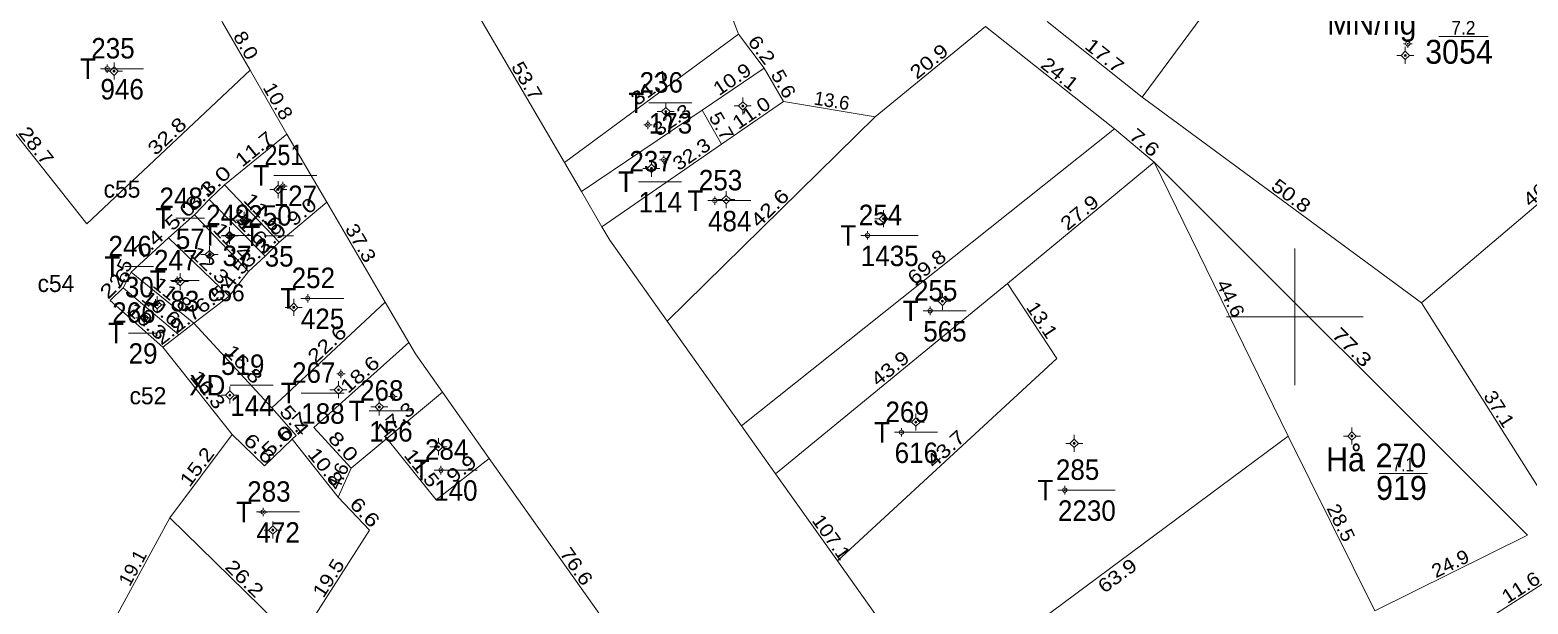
# Model space of a CAD drawing. Header units: metres. Extents: x 399620 to 400794, y 48506 to 49842.
# Drawn here: x 400214.7 to 400434.2, y 49357.9 to 49442 of the extents above; entities that cross this region are included whole.
import ezdxf
from ezdxf.enums import TextEntityAlignment as Align

# ---------------------------------------------------------------- set-up
doc = ezdxf.new("R2010")
doc.units = ezdxf.units.M
doc.header["$LTSCALE"] = 0.8
for name, color, linetype, lineweight in [('11', 7, 'Continuous', 13), ('15', 7, 'Continuous', 13), ('22', 7, 'Continuous', 13), ('51', 7, 'Continuous', 13), ('63', 7, 'Continuous', 13)]:
    doc.layers.add(name, color=color, linetype=linetype, lineweight=lineweight)
doc.layers.add('50', color=7, linetype='Continuous')

msp = doc.modelspace()

# ---------------------------------------------------------------- hatches: boundary and pattern name
at = {"layer": '11'}
for points in [[(400416.3206, 49438.3146, 1), (400416.0206, 49438.3146, 1)], [(400227.1271, 49436.0119, 1), (400226.8271, 49436.0119, 1)], [(400307.972, 49430.0721, 1), (400307.672, 49430.0721, 1)], [(400319.2486, 49430.8981, 1), (400318.9486, 49430.8981, 1)], [(400305.8702, 49421.7626, 1), (400305.5702, 49421.7626, 1)], [(400251.1823, 49418.6618, 1), (400250.8823, 49418.6618, 1)], [(400316.8215, 49417.1805, 1), (400316.5215, 49417.1805, 1)], [(400246.2045, 49414.1483, 1), (400245.9045, 49414.1483, 1)], [(400339.8739, 49414.3856, 1), (400339.5739, 49414.3856, 1)], [(400244.057, 49411.9024, 1), (400243.757, 49411.9024, 1)], [(400241.1062, 49409.1174, 1), (400240.8062, 49409.1174, 1)], [(400236.8006, 49405.1737, 1), (400236.5006, 49405.1737, 1)], [(400233.4502, 49401.7834, 1), (400233.1502, 49401.7834, 1)], [(400253.4497, 49401.4004, 1), (400253.1497, 49401.4004, 1)], [(400348.496, 49402.2971, 1), (400348.196, 49402.2971, 1)], [(400231.5568, 49399.8407, 1), (400231.2568, 49399.8407, 1)], [(400244.1069, 49388.5425, 1), (400243.8069, 49388.5425, 1)], [(400260.0029, 49389.3241, 1), (400259.7029, 49389.3241, 1)], [(400265.9908, 49386.8017, 1), (400265.6908, 49386.8017, 1)], [(400344.6122, 49384.5921, 1), (400344.3122, 49384.5921, 1)], [(400367.8107, 49381.4731, 1), (400367.5107, 49381.4731, 1)], [(400408.5015, 49382.5466, 1), (400408.2015, 49382.5466, 1)], [(400274.6689, 49380.9696, 1), (400274.3689, 49380.9696, 1)], [(400250.3913, 49368.7742, 1), (400250.0913, 49368.7742, 1)]]:
    msp.add_hatch(color=256, dxfattribs=at).paths.add_polyline_path(points)
at = {"layer": '51'}
for points in [[(400416.6136, 49440.0204, 1), (400416.4636, 49440.0204, 1)], [(400226.0603, 49436.3649, 1), (400225.9103, 49436.3649, 1)], [(400305.2776, 49428.1347, 1), (400305.1276, 49428.1347, 1)], [(400307.6038, 49423.0253, 1), (400307.4538, 49423.0253, 1)], [(400251.7808, 49419.165, 1), (400251.6308, 49419.165, 1)], [(400315.0796, 49417.0373, 1), (400314.9296, 49417.0373, 1)], [(400246.128, 49414.1347, 1), (400245.978, 49414.1347, 1)], [(400243.9593, 49411.9396, 1), (400243.8093, 49411.9396, 1)], [(400337.4622, 49411.9455, 1), (400337.3122, 49411.9455, 1)], [(400241.1072, 49409.0053, 1), (400240.9572, 49409.0053, 1)], [(400236.3016, 49405.3195, 1), (400236.1516, 49405.3195, 1)], [(400233.1463, 49401.9604, 1), (400232.9963, 49401.9604, 1)], [(400255.4246, 49402.7194, 1), (400255.2746, 49402.7194, 1)], [(400231.4241, 49399.9047, 1), (400231.2741, 49399.9047, 1)], [(400346.6184, 49400.8945, 1), (400346.4684, 49400.8945, 1)], [(400260.2955, 49391.6564, 1), (400260.1455, 49391.6564, 1)], [(400267.8936, 49388.3251, 1), (400267.7436, 49388.3251, 1)], [(400342.4241, 49383.0903, 1), (400342.2741, 49383.0903, 1)], [(400274.9578, 49377.5551, 1), (400274.8078, 49377.5551, 1)], [(400366.3553, 49374.6157, 1), (400366.2053, 49374.6157, 1)], [(400248.9112, 49371.415, 1), (400248.7612, 49371.415, 1)]]:
    msp.add_hatch(color=256, dxfattribs=at).paths.add_polyline_path(points)

# ---------------------------------------------------------------- linework, layer by layer
at = {"layer": '11'}
for p, q in [((400416.17, 49439.56), (400416.17, 49438.94)), ((400226.98, 49437.26), (400226.98, 49436.64)), ((400415.55, 49438.31), (400414.92, 49438.31)), ((400416.17, 49437.69), (400416.17, 49437.06)), ((400417.42, 49438.31), (400416.8, 49438.31)), ((400226.35, 49436.01), (400225.73, 49436.01)), ((400226.98, 49435.39), (400226.98, 49434.76)), ((400228.23, 49436.01), (400227.6, 49436.01)), ((400319.1, 49432.15), (400319.1, 49431.52)), ((400307.2, 49430.07), (400306.57, 49430.07)), ((400307.82, 49431.32), (400307.82, 49430.7)), ((400309.07, 49430.07), (400308.45, 49430.07)), ((400318.47, 49430.9), (400317.85, 49430.9)), ((400319.1, 49430.27), (400319.1, 49429.65)), ((400320.35, 49430.9), (400319.72, 49430.9)), ((400307.82, 49429.45), (400307.82, 49428.82)), ((400305.1, 49421.76), (400304.47, 49421.76)), ((400305.72, 49423.01), (400305.72, 49422.39)), ((400305.72, 49421.14), (400305.72, 49420.51)), ((400306.97, 49421.76), (400306.35, 49421.76)), ((400251.03, 49419.91), (400251.03, 49419.29)), ((400250.41, 49418.66), (400249.78, 49418.66)), ((400251.03, 49418.04), (400251.03, 49417.41)), ((400252.28, 49418.66), (400251.66, 49418.66)), ((400316.05, 49417.18), (400315.42, 49417.18)), ((400316.67, 49418.43), (400316.67, 49417.81)), ((400316.67, 49416.56), (400316.67, 49415.93)), ((400317.92, 49417.18), (400317.3, 49417.18)), ((400246.05, 49415.4), (400246.05, 49414.77)), ((400339.1, 49414.39), (400338.47, 49414.39)), ((400339.72, 49415.64), (400339.72, 49415.01)), ((400340.97, 49414.39), (400340.35, 49414.39)), ((400243.91, 49413.15), (400243.91, 49412.53)), ((400245.43, 49414.15), (400244.8, 49414.15)), ((400246.05, 49413.52), (400246.05, 49412.9)), ((400247.3, 49414.15), (400246.68, 49414.15)), ((400339.72, 49413.76), (400339.72, 49413.14)), ((400240.96, 49410.37), (400240.96, 49409.74)), ((400243.28, 49411.9), (400242.66, 49411.9)), ((400243.91, 49411.28), (400243.91, 49410.65)), ((400245.16, 49411.9), (400244.53, 49411.9)), ((400240.33, 49409.12), (400239.71, 49409.12)), ((400240.96, 49408.49), (400240.96, 49407.87)), ((400242.21, 49409.12), (400241.58, 49409.12)), ((400236.65, 49406.42), (400236.65, 49405.8)), ((400236.03, 49405.17), (400235.4, 49405.17)), ((400236.65, 49404.55), (400236.65, 49403.92)), ((400237.9, 49405.17), (400237.28, 49405.17)), ((400348.35, 49403.55), (400348.35, 49402.92)), ((400232.68, 49401.78), (400232.05, 49401.78)), ((400233.3, 49403.03), (400233.3, 49402.41)), ((400233.3, 49401.16), (400233.3, 49400.53)), ((400234.55, 49401.78), (400233.93, 49401.78)), ((400252.67, 49401.4), (400252.05, 49401.4)), ((400253.3, 49402.65), (400253.3, 49402.03)), ((400254.55, 49401.4), (400253.92, 49401.4)), ((400347.72, 49402.3), (400347.1, 49402.3)), ((400348.35, 49401.67), (400348.35, 49401.05)), ((400349.6, 49402.3), (400348.97, 49402.3)), ((400230.78, 49399.84), (400230.16, 49399.84)), ((400231.41, 49401.09), (400231.41, 49400.47)), ((400231.41, 49399.22), (400231.41, 49398.59)), ((400232.66, 49399.84), (400232.03, 49399.84)), ((400253.3, 49400.78), (400253.3, 49400.15)), ((400259.85, 49390.57), (400259.85, 49389.95)), ((400243.33, 49388.54), (400242.71, 49388.54)), ((400243.96, 49389.79), (400243.96, 49389.17)), ((400245.21, 49388.54), (400244.58, 49388.54)), ((400259.23, 49389.32), (400258.6, 49389.32)), ((400259.85, 49388.7), (400259.85, 49388.07)), ((400261.1, 49389.32), (400260.48, 49389.32)), ((400265.84, 49388.05), (400265.84, 49387.43)), ((400243.96, 49387.92), (400243.96, 49387.29)), ((400265.22, 49386.8), (400264.59, 49386.8)), ((400265.84, 49386.18), (400265.84, 49385.55)), ((400267.09, 49386.8), (400266.47, 49386.8)), ((400344.46, 49385.84), (400344.46, 49385.22)), ((400343.84, 49384.59), (400343.21, 49384.59)), ((400344.46, 49383.97), (400344.46, 49383.34)), ((400345.71, 49384.59), (400345.09, 49384.59)), ((400408.35, 49383.8), (400408.35, 49383.17)), ((400274.52, 49382.22), (400274.52, 49381.59)), ((400367.04, 49381.47), (400366.41, 49381.47)), ((400367.66, 49382.72), (400367.66, 49382.1)), ((400368.91, 49381.47), (400368.29, 49381.47)), ((400407.73, 49382.55), (400407.1, 49382.55)), ((400408.35, 49381.92), (400408.35, 49381.3)), ((400409.6, 49382.55), (400408.98, 49382.55)), ((400273.89, 49380.97), (400273.27, 49380.97)), ((400274.52, 49380.34), (400274.52, 49379.72)), ((400275.77, 49380.97), (400275.14, 49380.97)), ((400367.66, 49380.85), (400367.66, 49380.22)), ((400249.62, 49368.77), (400248.99, 49368.77)), ((400250.24, 49370.02), (400250.24, 49369.4)), ((400251.49, 49368.77), (400250.87, 49368.77)), ((400250.24, 49368.15), (400250.24, 49367.52))]:
    msp.add_line(p, q, dxfattribs=at)
for points in [[(400416.17, 49438.94), (400415.55, 49438.31), (400416.17, 49437.69), (400416.8, 49438.31)], [(400226.98, 49436.64), (400226.35, 49436.01), (400226.98, 49435.39), (400227.6, 49436.01)], [(400307.82, 49430.7), (400307.2, 49430.07), (400307.82, 49429.45), (400308.45, 49430.07)], [(400319.1, 49431.52), (400318.47, 49430.9), (400319.1, 49430.27), (400319.72, 49430.9)], [(400305.72, 49422.39), (400305.1, 49421.76), (400305.72, 49421.14), (400306.35, 49421.76)], [(400251.03, 49419.29), (400250.41, 49418.66), (400251.03, 49418.04), (400251.66, 49418.66)], [(400316.67, 49417.81), (400316.05, 49417.18), (400316.67, 49416.56), (400317.3, 49417.18)], [(400246.05, 49414.77), (400245.43, 49414.15), (400246.05, 49413.52), (400246.68, 49414.15)], [(400339.72, 49415.01), (400339.1, 49414.39), (400339.72, 49413.76), (400340.35, 49414.39)], [(400243.91, 49412.53), (400243.28, 49411.9), (400243.91, 49411.28), (400244.53, 49411.9)], [(400240.96, 49409.74), (400240.33, 49409.12), (400240.96, 49408.49), (400241.58, 49409.12)], [(400236.65, 49405.8), (400236.03, 49405.17), (400236.65, 49404.55), (400237.28, 49405.17)], [(400233.3, 49402.41), (400232.68, 49401.78), (400233.3, 49401.16), (400233.93, 49401.78)], [(400253.3, 49402.03), (400252.67, 49401.4), (400253.3, 49400.78), (400253.92, 49401.4)], [(400348.35, 49402.92), (400347.72, 49402.3), (400348.35, 49401.67), (400348.97, 49402.3)], [(400231.41, 49400.47), (400230.78, 49399.84), (400231.41, 49399.22), (400232.03, 49399.84)], [(400243.96, 49389.17), (400243.33, 49388.54), (400243.96, 49387.92), (400244.58, 49388.54)], [(400259.85, 49389.95), (400259.23, 49389.32), (400259.85, 49388.7), (400260.48, 49389.32)], [(400265.84, 49387.43), (400265.22, 49386.8), (400265.84, 49386.18), (400266.47, 49386.8)], [(400344.46, 49385.22), (400343.84, 49384.59), (400344.46, 49383.97), (400345.09, 49384.59)], [(400274.52, 49381.59), (400273.89, 49380.97), (400274.52, 49380.34), (400275.14, 49380.97)], [(400367.66, 49382.1), (400367.04, 49381.47), (400367.66, 49380.85), (400368.29, 49381.47)], [(400408.35, 49383.17), (400407.73, 49382.55), (400408.35, 49381.92), (400408.98, 49382.55)], [(400250.24, 49369.4), (400249.62, 49368.77), (400250.24, 49368.15), (400250.87, 49368.77)]]:
    msp.add_lwpolyline(points, close=True, dxfattribs=at)
for centre in [(400416.1706, 49438.3146), (400226.9771, 49436.0119), (400307.822, 49430.0721), (400319.0986, 49430.8981), (400305.7202, 49421.7626), (400251.0323, 49418.6618), (400316.6715, 49417.1805), (400246.0545, 49414.1483), (400339.7239, 49414.3856), (400243.907, 49411.9024), (400240.9562, 49409.1174), (400236.6506, 49405.1737), (400233.3002, 49401.7834), (400253.2997, 49401.4004), (400348.346, 49402.2971), (400231.4068, 49399.8407), (400243.9569, 49388.5425), (400259.8529, 49389.3241), (400265.8408, 49386.8017), (400344.4622, 49384.5921), (400367.6607, 49381.4731), (400408.3515, 49382.5466), (400274.5189, 49380.9696), (400250.2413, 49368.7742)]:
    msp.add_circle(centre, 0.15, dxfattribs=at)
at = {"layer": '15'}
for p, q in [((400224.98, 49436.36), (400231.28, 49436.36)), ((400305.33, 49431.36), (400311.63, 49431.36)), ((400250.37, 49420.74), (400256.67, 49420.74)), ((400303.83, 49419.81), (400310.13, 49419.81)), ((400314, 49417.04), (400320.3, 49417.04)), ((400236.03, 49414.45), (400240.23, 49414.45)), ((400242.88, 49411.94), (400247.08, 49411.94)), ((400249.05, 49411.87), (400253.25, 49411.87)), ((400336.39, 49411.94), (400344.79, 49411.94)), ((400228.56, 49407.37), (400232.76, 49407.37)), ((400235.23, 49405.32), (400239.43, 49405.32)), ((400254.35, 49402.72), (400260.65, 49402.72)), ((400345.54, 49400.89), (400351.84, 49400.89)), ((400229.11, 49397.64), (400233.31, 49397.64)), ((400244, 49390), (400250.3, 49390)), ((400254.41, 49388.84), (400260.71, 49388.84)), ((400264.37, 49386.23), (400270.67, 49386.23)), ((400341.35, 49383.09), (400347.65, 49383.09)), ((400273.88, 49377.56), (400280.18, 49377.56)), ((400365.28, 49374.62), (400373.68, 49374.62)), ((400247.84, 49371.42), (400254.14, 49371.42))]:
    msp.add_line(p, q, dxfattribs=at)
at = {"layer": '22'}
for p, q in [((400318.49, 49441.44), (400312.31, 49457.46)), ((400377.64, 49432.21), (400396.07, 49457.1)), ((400377.64, 49432.21), (400363.72, 49443.3)), ((400292.98, 49422.6), (400318.49, 49441.44)), ((400318.49, 49441.44), (400322.25, 49436.46)), ((400421.07, 49441.06), (400428.3, 49441.06)), ((400322.25, 49436.46), (400325.06, 49431.56)), ((400252.29, 49426.79), (400246.9, 49436.16)), ((400418.54, 49402.07), (400377.64, 49432.21)), ((400454.27, 49432.42), (400418.54, 49402.07)), ((400295.47, 49418.35), (400313.14, 49430.3)), ((400316, 49425.31), (400313.14, 49430.3)), ((400308.04, 49399.38), (400338.49, 49429.3)), ((400318.91, 49384.05), (400373.57, 49427.57)), ((400252.29, 49426.79), (400243.15, 49419.35)), ((400298.47, 49413.22), (400316, 49425.31)), ((400357.87, 49404.87), (400379.39, 49422.65)), ((400240.93, 49417.21), (400249.11, 49408.92)), ((400258.14, 49416.79), (400251.19, 49410.95)), ((400238.75, 49414.97), (400246.66, 49406.67)), ((400234.96, 49411.57), (400243.84, 49403.04)), ((400323.89, 49377.03), (400357.87, 49404.87)), ((400266.69, 49402.17), (400250.09, 49386.7)), ((400238.69, 49399.07), (400250.09, 49386.7)), ((400347.23, 49344.13), (400399.01, 49382.52)), ((400259.83, 49373.61), (400261.73, 49377.85)), ((400412.33, 49377.07), (400419.44, 49377.07)), ((400235.13, 49370.57), (400226.02, 49353.74)), ((400235.13, 49370.57), (400253.88, 49352.27))]:
    msp.add_line(p, q, dxfattribs=at)
for points in [[(400235.36, 49458.41), (400242.85, 49443.11), (400246.9, 49436.16)], [(400272.14, 49458.36), (400272.5, 49457.62), (400292.98, 49422.6)], [(400325.06, 49431.56), (400338.49, 49429.3), (400354.66, 49442.55), (400373.57, 49427.57), (400379.39, 49422.65), (400399.01, 49382.52), (400411.72, 49356.91)], [(400313.14, 49430.3), (400322.25, 49436.46), (400313.14, 49430.3)], [(400246.9, 49436.16), (400222.98, 49413.64), (400205.13, 49436.13)], [(400316, 49425.31), (400325.06, 49431.56), (400316, 49425.31)], [(400252.29, 49426.79), (400258.14, 49416.79), (400266.69, 49402.17), (400270.16, 49396.24)], [(400292.98, 49422.6), (400295.47, 49418.35), (400298.47, 49413.22)], [(400411.72, 49356.91), (400434.09, 49368.02), (400379.39, 49422.65)], [(400238.69, 49399.07), (400229.47, 49406.55), (400234.96, 49411.57), (400238.75, 49414.97), (400240.93, 49417.21), (400243.15, 49419.35), (400251.19, 49410.95)], [(400298.47, 49413.22), (400299.62, 49411.25), (400308.04, 49399.38)], [(400251.19, 49410.95), (400249.11, 49408.92), (400246.66, 49406.67), (400243.84, 49403.04), (400238.69, 49399.07), (400236.48, 49397.37)], [(400229.47, 49406.55), (400228.29, 49404.25), (400236.48, 49397.37)], [(400228.29, 49404.25), (400226.43, 49402.39), (400234.14, 49395.56), (400236.48, 49397.37)], [(400357.87, 49404.87), (400365.13, 49393.9), (400332.96, 49364.24)], [(400418.54, 49402.07), (400438.45, 49370.65), (400474.72, 49400.36)], [(400308.04, 49399.38), (400318.91, 49384.05), (400323.89, 49377.03), (400332.96, 49364.24), (400347.23, 49344.13), (400361.6, 49323.86)], [(400234.14, 49395.56), (400244.29, 49382.76), (400235.13, 49370.57)], [(400261.73, 49377.85), (400256.24, 49383.79), (400270.16, 49396.24)], [(400270.16, 49396.24), (400271.13, 49394.58), (400275.1, 49388.97)], [(400261.73, 49377.85), (400266.95, 49382.19), (400275.1, 49388.97)], [(400275.1, 49388.97), (400281.96, 49379.27), (400298.38, 49356.05), (400304.54, 49347.34), (400315.41, 49331.97)], [(400250.09, 49386.7), (400253.65, 49382.61), (400253.06, 49382.08), (400259.83, 49373.61)], [(400244.29, 49382.76), (400249.04, 49378.16), (400253.06, 49382.08)], [(400281.96, 49379.27), (400274.15, 49373.18), (400266.95, 49382.19)], [(400253.88, 49352.27), (400264.43, 49368.75), (400259.83, 49373.61)], [(400428.38, 49355.79), (400438.14, 49362.07), (400457.92, 49346.16)]]:
    msp.add_lwpolyline(points, dxfattribs=at)
at = {"layer": '51'}
for p, q in [((400416.54, 49440.65), (400416.54, 49440.33)), ((400416.23, 49440.02), (400415.91, 49440.02)), ((400416.54, 49439.71), (400416.54, 49439.4)), ((400417.16, 49440.02), (400416.85, 49440.02)), ((400225.67, 49436.36), (400225.36, 49436.36)), ((400225.99, 49436.99), (400225.99, 49436.68)), ((400226.61, 49436.36), (400226.3, 49436.36)), ((400225.99, 49436.05), (400225.99, 49435.74)), ((400304.89, 49428.13), (400304.58, 49428.13)), ((400305.2, 49428.76), (400305.2, 49428.45)), ((400305.2, 49427.82), (400305.2, 49427.51)), ((400305.83, 49428.13), (400305.52, 49428.13)), ((400307.53, 49423.65), (400307.53, 49423.34)), ((400307.22, 49423.03), (400306.9, 49423.03)), ((400307.53, 49422.71), (400307.53, 49422.4)), ((400308.15, 49423.03), (400307.84, 49423.03)), ((400251.39, 49419.16), (400251.08, 49419.16)), ((400251.71, 49419.79), (400251.71, 49419.48)), ((400251.71, 49418.85), (400251.71, 49418.54)), ((400252.33, 49419.16), (400252.02, 49419.16)), ((400314.69, 49417.04), (400314.38, 49417.04)), ((400315, 49417.66), (400315, 49417.35)), ((400315, 49416.72), (400315, 49416.41)), ((400315.63, 49417.04), (400315.32, 49417.04)), ((400246.05, 49414.76), (400246.05, 49414.45)), ((400243.88, 49412.56), (400243.88, 49412.25)), ((400245.74, 49414.13), (400245.43, 49414.13)), ((400246.05, 49413.82), (400246.05, 49413.51)), ((400246.68, 49414.13), (400246.37, 49414.13)), ((400337.39, 49412.57), (400337.39, 49412.26)), ((400243.57, 49411.94), (400243.26, 49411.94)), ((400243.88, 49411.63), (400243.88, 49411.31)), ((400244.51, 49411.94), (400244.2, 49411.94)), ((400337.07, 49411.95), (400336.76, 49411.95)), ((400337.39, 49411.63), (400337.39, 49411.32)), ((400338.01, 49411.95), (400337.7, 49411.95)), ((400240.72, 49409.01), (400240.41, 49409.01)), ((400241.03, 49409.63), (400241.03, 49409.32)), ((400241.03, 49408.69), (400241.03, 49408.38)), ((400241.66, 49409.01), (400241.34, 49409.01)), ((400236.23, 49405.94), (400236.23, 49405.63)), ((400235.91, 49405.32), (400235.6, 49405.32)), ((400236.23, 49405.01), (400236.23, 49404.69)), ((400236.85, 49405.32), (400236.54, 49405.32)), ((400255.35, 49403.34), (400255.35, 49403.03)), ((400232.76, 49401.96), (400232.45, 49401.96)), ((400233.07, 49402.59), (400233.07, 49402.27)), ((400233.07, 49401.65), (400233.07, 49401.34)), ((400233.7, 49401.96), (400233.38, 49401.96)), ((400255.04, 49402.72), (400254.72, 49402.72)), ((400255.35, 49402.41), (400255.35, 49402.09)), ((400255.97, 49402.72), (400255.66, 49402.72)), ((400346.54, 49401.52), (400346.54, 49401.21)), ((400231.04, 49399.9), (400230.72, 49399.9)), ((400231.35, 49400.53), (400231.35, 49400.22)), ((400231.35, 49399.59), (400231.35, 49399.28)), ((400231.97, 49399.9), (400231.66, 49399.9)), ((400346.23, 49400.89), (400345.92, 49400.89)), ((400346.54, 49400.58), (400346.54, 49400.27)), ((400347.17, 49400.89), (400346.86, 49400.89)), ((400259.91, 49391.66), (400259.6, 49391.66)), ((400260.22, 49392.28), (400260.22, 49391.97)), ((400260.22, 49391.34), (400260.22, 49391.03)), ((400260.85, 49391.66), (400260.53, 49391.66)), ((400267.51, 49388.33), (400267.19, 49388.33)), ((400267.82, 49388.95), (400267.82, 49388.64)), ((400267.82, 49388.01), (400267.82, 49387.7)), ((400268.44, 49388.33), (400268.13, 49388.33)), ((400342.35, 49383.72), (400342.35, 49383.4)), ((400342.04, 49383.09), (400341.72, 49383.09)), ((400342.35, 49382.78), (400342.35, 49382.47)), ((400342.97, 49383.09), (400342.66, 49383.09)), ((400274.57, 49377.56), (400274.26, 49377.56)), ((400274.88, 49378.18), (400274.88, 49377.87)), ((400274.88, 49377.24), (400274.88, 49376.93)), ((400275.51, 49377.56), (400275.2, 49377.56)), ((400366.28, 49375.24), (400366.28, 49374.93)), ((400365.97, 49374.62), (400365.66, 49374.62)), ((400366.28, 49374.3), (400366.28, 49373.99)), ((400366.91, 49374.62), (400366.59, 49374.62)), ((400248.52, 49371.41), (400248.21, 49371.41)), ((400248.84, 49372.04), (400248.84, 49371.73)), ((400248.84, 49371.1), (400248.84, 49370.79)), ((400249.46, 49371.41), (400249.15, 49371.41))]:
    msp.add_line(p, q, dxfattribs=at)
for centre, radius in [((400416.5386, 49440.0204), 0.3125), ((400416.5386, 49440.0204), 0.075), ((400225.9853, 49436.3649), 0.3125), ((400225.9853, 49436.3649), 0.075), ((400305.2026, 49428.1347), 0.3125), ((400305.2026, 49428.1347), 0.075), ((400307.5288, 49423.0253), 0.3125), ((400307.5288, 49423.0253), 0.075), ((400251.7058, 49419.165), 0.3125), ((400251.7058, 49419.165), 0.075), ((400315.0046, 49417.0373), 0.3125), ((400315.0046, 49417.0373), 0.075), ((400246.053, 49414.1347), 0.3125), ((400243.8843, 49411.9396), 0.3125), ((400246.053, 49414.1347), 0.075), ((400337.3872, 49411.9455), 0.3125), ((400243.8843, 49411.9396), 0.075), ((400337.3872, 49411.9455), 0.075), ((400241.0322, 49409.0053), 0.3125), ((400241.0322, 49409.0053), 0.075), ((400236.2266, 49405.3195), 0.3125), ((400236.2266, 49405.3195), 0.075), ((400233.0713, 49401.9604), 0.3125), ((400233.0713, 49401.9604), 0.075), ((400255.3496, 49402.7194), 0.3125), ((400255.3496, 49402.7194), 0.075), ((400346.5434, 49400.8945), 0.3125), ((400231.3491, 49399.9047), 0.3125), ((400231.3491, 49399.9047), 0.075), ((400346.5434, 49400.8945), 0.075), ((400260.2205, 49391.6564), 0.3125), ((400260.2205, 49391.6564), 0.075), ((400267.8186, 49388.3251), 0.3125), ((400267.8186, 49388.3251), 0.075), ((400342.3491, 49383.0903), 0.3125), ((400342.3491, 49383.0903), 0.075), ((400274.8828, 49377.5551), 0.3125), ((400274.8828, 49377.5551), 0.075), ((400366.2803, 49374.6157), 0.3125), ((400366.2803, 49374.6157), 0.075), ((400248.8362, 49371.415), 0.3125), ((400248.8362, 49371.415), 0.075)]:
    msp.add_circle(centre, radius, dxfattribs=at)
at = {"layer": '63'}
for p, q in [((400400, 49390), (400400, 49410)), ((400390, 49400), (400410, 49400))]:
    msp.add_line(p, q, dxfattribs=at)

# ---------------------------------------------------------------- texts
at = {"layer": '15'}
for s, width, p in [('235', 0.95, (400223.64, 49437.86)), ('T', 0.95, (400221.98, 49434.86)), ('946', 0.95, (400224.98, 49431.86)), ('236', 0.95, (400303.98, 49432.86)), ('T', 0.95, (400302.33, 49429.86)), ('173', 0.95, (400305.33, 49426.86)), ('251', 0.85, (400249.02, 49422.24)), ('237', 0.95, (400302.48, 49421.31)), ('T', 0.95, (400247.37, 49419.24)), ('T', 0.95, (400300.83, 49418.31)), ('253', 0.95, (400312.66, 49418.54)), ('248', 0.95, (400233.63, 49415.95)), ('127', 0.95, (400250.37, 49416.24)), ('249', 0.95, (400240.48, 49413.44)), ('114', 0.95, (400303.83, 49415.31)), ('T', 0.95, (400311, 49415.54)), ('254', 0.95, (400336.09, 49413.44)), ('T', 0.95, (400233.03, 49412.95)), ('250', 0.95, (400246.65, 49413.37)), ('484', 0.95, (400314, 49412.54)), ('57', 0.95, (400236.03, 49409.95)), ('T', 0.95, (400239.88, 49410.44)), ('T', 0.95, (400246.05, 49410.37)), ('T', 0.95, (400333.39, 49410.44)), ('246', 0.95, (400226.16, 49408.87)), ('37', 0.95, (400242.88, 49407.44)), ('35', 0.95, (400249.05, 49407.37)), ('1435', 0.95, (400336.39, 49407.44)), ('T', 0.95, (400225.56, 49405.87)), ('247', 0.95, (400232.83, 49406.82)), ('30', 0.95, (400228.56, 49402.87)), ('T', 0.95, (400232.23, 49403.82)), ('252', 0.95, (400253, 49404.22)), ('83', 0.95, (400235.23, 49400.82)), ('T', 0.95, (400251.35, 49401.22)), ('255', 0.95, (400344.19, 49402.39)), ('266', 0.95, (400226.71, 49399.14)), ('425', 0.95, (400254.35, 49398.22)), ('T', 0.95, (400342.54, 49399.39)), ('T', 0.95, (400226.11, 49396.14)), ('565', 0.95, (400345.54, 49396.39)), ('29', 0.95, (400229.11, 49393.14)), ('519', 0.95, (400242.65, 49391.5)), ('267', 0.95, (400253.06, 49390.34)), ('XD', 0.95, (400238, 49388.5)), ('T', 0.95, (400251.41, 49387.34)), ('268', 0.95, (400263.02, 49387.73)), ('144', 0.95, (400244, 49385.5)), ('188', 0.95, (400254.41, 49384.34)), ('T', 0.95, (400261.37, 49384.73)), ('269', 0.95, (400340, 49384.59)), ('156', 0.95, (400264.37, 49381.73)), ('T', 0.95, (400338.35, 49381.59)), ('284', 0.95, (400272.53, 49379.06)), ('616', 0.95, (400341.35, 49378.59)), ('285', 0.95, (400364.98, 49376.12)), ('T', 0.95, (400270.88, 49376.06)), ('283', 0.95, (400246.49, 49372.92)), ('140', 0.95, (400273.88, 49373.06)), ('T', 0.95, (400362.28, 49373.12)), ('T', 0.95, (400244.84, 49369.92)), ('2230', 0.95, (400365.28, 49370.12)), ('472', 0.95, (400247.84, 49366.92))]:
    msp.add_text(s, height=3, dxfattribs=dict(at, width=width)).set_placement(p)
at = {"layer": '22', "width": 0.95}
for s, p in [('MN/hg', (400411.265, 49441.34)), ('3054', (400424.04, 49437.09)), ('Hå', (400407.41, 49377.38)), ('270', (400415.535, 49377.95)), ('919', (400415.605, 49373.19))]:
    msp.add_text(s, height=3.5, dxfattribs=at).set_placement(p, align=Align.CENTER)
at = {"layer": '50'}
for s, p in [('c55  ', (400229.07, 49417.47)), ('c55  ', (400229.07, 49417.47)), ('c54  ', (400219.39, 49403.65)), ('c54  ', (400219.39, 49403.65)), ('c54  ', (400219.39, 49403.65)), ('c56  ', (400244.34, 49402.29)), ('c52  ', (400232.87, 49387.2)), ('c52  ', (400232.87, 49387.2)), ('c52  ', (400232.87, 49387.2))]:
    msp.add_text(s, height=2.5, dxfattribs=at).set_placement(p, align=Align.CENTER)
at = {"layer": '63'}
for s, width, p in [('7.2', 0.95, (400424.685, 49441.36)), ('7.1', 0.85, (400415.88, 49377.37))]:
    msp.add_text(s, height=2, dxfattribs=dict(at, width=width)).set_placement(p, align=Align.CENTER)
for s, height, rotation, width, p in [('8.0', 2, 300.231, 1.15, (400245.428, 49439.2885)), ('6.2', 2, 307.054, 1.2, (400321.0643, 49438.5276)), ('20.9', 1.99, 39.332, 1.2, (400347.0144, 49436.6749)), ('17.7', 2, 321.456, 1.2, (400371.4919, 49437.491)), ('53.7', 2, 300.322, 1.15, (400286.6129, 49434.0848)), ('10.9', 2, 34.138, 1.15, (400318.0938, 49434.009)), ('5.6', 2, 299.833, 1.15, (400324.2041, 49433.6575)), ('24.1', 2, 321.615, 1.15, (400364.9241, 49434.8018)), ('10.8', 2, 299.909, 1.1, (400250.1381, 49431.1236)), ('31.7', 2, 36.447, 1.2, (400306.1459, 49432.6972)), ('11.0', 2, 34.557, 1.15, (400320.9278, 49429.073)), ('32.3', 2, 34.059, 1.15, (400309.24, 49428.0311)), ('5.7', 1.99, 299.832, 1.15, (400315.1126, 49427.46)), ('28.7', 2, 308.439, 1.2, (400214.7824, 49424.4467)), ('32.8', 2, 43.273, 1.25, (400235.4195, 49425.7632)), ('7.6', 2, 319.79, 1.25, (400377.3194, 49424.7867)), ('11.7', 2, 39.146, 1.2, (400248.1637, 49423.8169)), ('32.3', 1.99, 34.595, 1.15, (400312.1551, 49423.0268)), ('3.0', 2, 43.949, 1.35, (400242.521, 49419.1603)), ('46.8', 2, 40.345, 1.2, (400436.8526, 49418.0198)), ('3.1', 2, 45.778, 1.25, (400240.3035, 49417.0026)), ('42.6', 2, 44.497, 1.25, (400323.7541, 49415.2412)), ('50.8', 2, 323.613, 1.2, (400398.8568, 49416.9464)), ('5.0', 2, 41.895, 1.3, (400237.3172, 49414.0938)), ('11.6', 2, 313.746, 1.25, (400248.0423, 49414.6715)), ('9.0', 2, 40.04, 1.25, (400255.1117, 49414.6436)), ('27.9', 2, 39.564, 1.2, (400369.0781, 49414.5235)), ('11.6', 2, 314.617, 1.25, (400245.92, 49412.5774)), ('7.4', 2, 42.439, 1.3, (400232.6802, 49409.8915)), ('11.4', 1.99, 313.622, 1.25, (400243.5773, 49410.3465)), ('2.9', 2, 44.303, 1.35, (400250.6366, 49410.8295)), ('37.3', 2, 300.324, 1.15, (400262.263, 49410.3349)), ('12.3', 2, 316.152, 1.25, (400240.3023, 49406.856)), ('3.3', 2, 42.563, 1.3, (400248.3636, 49408.6425)), ('2.5', 2, 62.84, 1.1, (400228.8482, 49405.9935)), ('4.5', 2, 52.158, 1.25, (400245.4849, 49405.6515)), ('69.8', 2, 38.527, 1.2, (400346.6821, 49406.5379)), ('2.6', 2, 45, 1.35, (400227.8629, 49404.2429)), ('11.8', 2, 320.948, 1.2, (400234.905, 49402.5291)), ('10.6', 2, 319.968, 1.2, (400233.2168, 49400.499)), ('6.5', 2, 37.628, 1.25, (400241.6945, 49401.7652)), ('44.6', 2, 296.055, 1.1, (400389.6833, 49402.2742)), ('10.3', 2, 318.463, 1.25, (400231.1469, 49398.6115)), ('2.7', 2, 37.569, 1.25, (400238.0153, 49398.9225)), ('13.1', 2, 303.497, 1.1, (400362.12, 49399.0019)), ('2.9', 2, 37.722, 1.25, (400235.7382, 49397.1833)), ('22.6', 2, 42.982, 1.25, (400258.8632, 49395.2835)), ('77.3', 2, 315.037, 1.3, (400407.6584, 49394.8448)), ('16.8', 2, 312.663, 1.25, (400245.2353, 49392.4077)), ('43.9', 1.99, 39.328, 1.2, (400341.3194, 49391.6987)), ('18.6', 2, 41.809, 1.25, (400263.6584, 49390.8335)), ('16.3', 2, 308.413, 1.2, (400239.9408, 49388.7263)), ('37.1', 2, 302.361, 1.1, (400429.0845, 49385.9853)), ('0.7', 2, 41.934, 1.3, (400253.8267, 49383.1657)), ('5.4', 2, 311.037, 1.3, (400252.6621, 49384.2015)), ('17.3', 2, 39.751, 1.2, (400268.8606, 49384.1713)), ('5.6', 2, 44.278, 1.35, (400251.5369, 49381.0184)), ('6.6', 2, 315.919, 1.35, (400247.5693, 49380.0022)), ('8.0', 2, 312.745, 1.3, (400259.8319, 49380.3487)), ('43.7', 2, 42.675, 1.25, (400349.5222, 49379.9162)), ('15.2', 2, 53.077, 1.2, (400239.9182, 49377.4393)), ('10.8', 2, 308.635, 1.2, (400257.1747, 49377.4094)), ('11.5', 2, 308.629, 1.2, (400271.2843, 49377.2493)), ('9.9', 2, 37.946, 1.25, (400278.4851, 49376.9435)), ('4.6', 2, 65.862, 1.05, (400260.6867, 49376.2611)), ('6.6', 2, 313.426, 1.3, (400263.0029, 49370.6924)), ('28.5', 2, 296.395, 1.1, (400405.8578, 49369.4045)), ('107.1', 2, 305.346, 1.1, (400331.2678, 49367.1535)), ('76.6', 2, 305.269, 1.15, (400293.9171, 49362.8724)), ('19.1', 1.99, 61.574, 1.05, (400230.5686, 49362.7713)), ('26.2', 1.99, 315.696, 1.25, (400245.405, 49360.9539)), ('19.5', 2, 57.374, 1.15, (400259.2474, 49361.2059)), ('63.9', 2, 36.553, 1.2, (400374.5744, 49361.2835)), ('24.9', 2, 26.411, 1.1, (400423.2152, 49362.9586)), ('11.6', 2, 32.759, 1.15, (400433.6339, 49359.5283))]:
    msp.add_text(s, height=height, rotation=rotation, dxfattribs=dict(at, width=width)).set_placement(p, align=Align.CENTER)
msp.add_text('13.6', height=2, rotation=350.448, dxfattribs=at).set_placement((400331.9841, 49430.7018), align=Align.CENTER)

doc.saveas('drawing.dxf')
